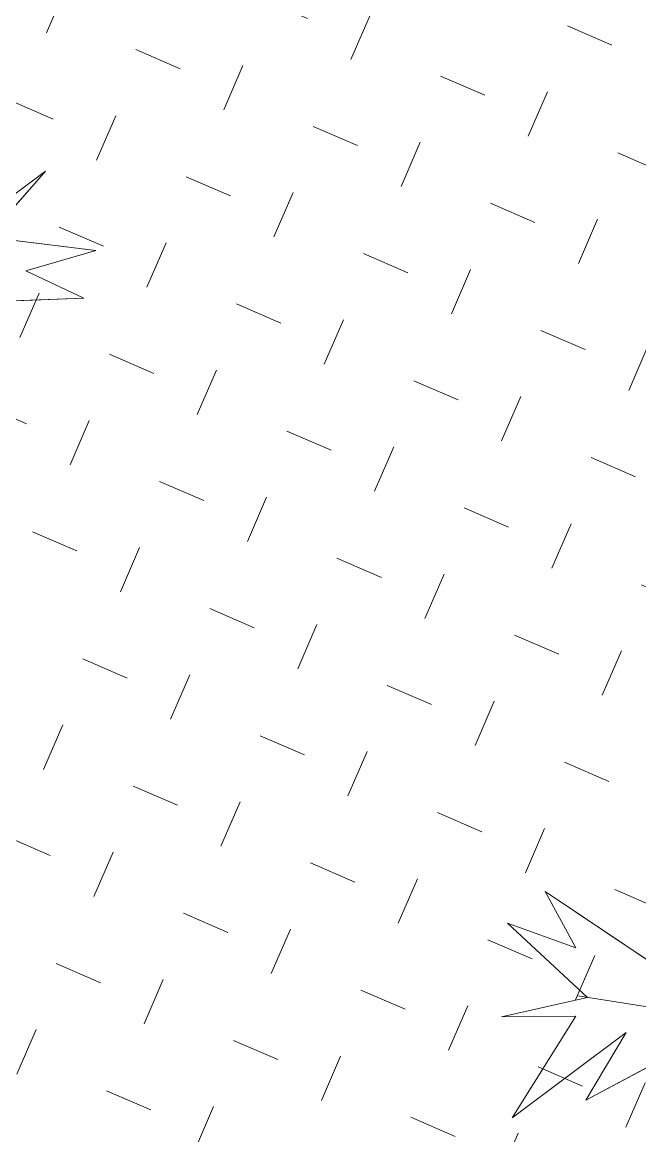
# Model space of a CAD drawing. Extents: x -2063571 to 559285, y 565862 to 1758715.
# Drawn here: x -2062798.0741 to -2062798.0339, y 566286.0753 to 566286.1478 of the extents above; entities that cross this region are included whole.
import ezdxf

# ---------------------------------------------------------------- set-up
doc = ezdxf.new("R2010")
doc.units = 0
doc.header["$MEASUREMENT"] = 0
for name, color, linetype, lineweight in [('CAY', 64, 'CONTINUOUS', 0), ('kichthuoc', 6, 'CONTINUOUS', 0), ('Lift', 1, 'CONTINUOUS', 0), ('Q-DUONG', 22, 'CONTINUOUS', 0)]:
    doc.layers.add(name, color=color, linetype=linetype, lineweight=lineweight)
pattern_1 = [(336.581345463, (-5630456.878, 1390305.53873), (0.328767986843, 0.130044649361), [0.125, -0.375]), (66.581345463, (-5630456.84548, 1390305.45654), (-0.130044649361, 0.328767986843), [0.125, -0.375])]

# ---------------------------------------------------------------- blocks, each defined once
blk = doc.blocks.new('cay CAU VUA')
at = {"layer": 'CAY'}
blk.add_line((-755.8692, 239.7561), (-754.4799, 236.9203), dxfattribs=at)
for points in [[(-758.144, 241.2053), (-758.6456, 241.8602), (-758.5816, 241.4971), (-758.9083, 241.7584), (-758.6114, 241.2063), (-759.1136, 241.2589), (-758.7079, 241.1262)], [(-754.8806, 237.2465), (-754.8598, 236.4218), (-754.6981, 236.7532), (-754.5874, 236.3498), (-754.5031, 236.971), (-754.1277, 236.6332), (-754.3779, 236.979), (-753.6895, 237.0171), (-754.4675, 237.2694), (-754.0166, 237.3034), (-754.4953, 237.545)]]:
    blk.add_lwpolyline(points, dxfattribs=at)
blk = doc.blocks.new('MB')
at = {"layer": 'Lift'}
h = blk.add_hatch(dxfattribs=at)
h.set_pattern_fill('CROSS', color=8, angle=336.5813, style=0)
h.set_pattern_definition([(336.581345463, (-5630456.878, 1390305.53873), (0.328767986843, 0.130044649361), [0.125, -0.375]), (66.581345463, (-5630456.84548, 1390305.45654), (-0.130044649361, 0.328767986843), [0.125, -0.375])])
h.paths.add_polyline_path([(336.9824, 626.3148, 0.414214), (335.9239, 628.6298), (327.3961, 631.8058, 0.414214), (325.081, 630.7473), (323.8944, 627.561, 0.414214), (324.953, 625.2459), (333.4807, 622.0699, 0.414214), (335.7958, 623.1285)])
h.paths.add_polyline_path([(328.9633, 627.4239), (330.9821, 626.672), (331.1139, 627.0258), (329.0951, 627.7777)], flags=24)
h = blk.add_hatch(dxfattribs=at)
h.set_pattern_fill('CROSS', color=8, angle=336.5813, style=0)
h.set_pattern_definition(pattern_1)
h.paths.add_polyline_path([(336.9824, 626.3148, 0.414214), (335.9239, 628.6298), (327.3961, 631.8058, 0.414214), (325.081, 630.7473), (323.8944, 627.561, 0.414214), (324.953, 625.2459), (333.4807, 622.0699, 0.414214), (335.7958, 623.1285)])
h.paths.add_polyline_path([(328.9633, 627.4239), (330.9821, 626.672), (331.1139, 627.0258), (329.0951, 627.7777)], flags=24)
h = blk.add_hatch(dxfattribs=at)
h.set_pattern_fill('CROSS', color=8, angle=336.5813, style=0)
h.set_pattern_definition(pattern_1)
h.paths.add_polyline_path([(336.9824, 626.3148, 0.414214), (335.9239, 628.6298), (327.3961, 631.8058, 0.414214), (325.081, 630.7473), (323.8944, 627.561, 0.414214), (324.953, 625.2459), (333.4807, 622.0699, 0.414214), (335.7958, 623.1285)])
h.paths.add_polyline_path([(328.9633, 627.4239), (330.9821, 626.672), (331.1139, 627.0258), (329.0951, 627.7777)], flags=24)
h = blk.add_hatch(dxfattribs=at)
h.set_pattern_fill('CROSS', color=8, angle=336.5813, style=0)
h.set_pattern_definition(pattern_1)
h.paths.add_polyline_path([(336.9824, 626.3148, 0.414214), (335.9239, 628.6298), (327.3961, 631.8058, 0.414214), (325.081, 630.7473), (323.8944, 627.561, 0.414214), (324.953, 625.2459), (333.4807, 622.0699, 0.414214), (335.7958, 623.1285)])
h.paths.add_polyline_path([(328.9633, 627.4239), (330.9821, 626.672), (331.1139, 627.0258), (329.0951, 627.7777)], flags=24)
h = blk.add_hatch(dxfattribs=at)
h.set_pattern_fill('CROSS', color=8, angle=336.5813, style=0)
h.set_pattern_definition(pattern_1)
h.paths.add_polyline_path([(336.9824, 626.3148, 0.414214), (335.9239, 628.6298), (327.3961, 631.8058, 0.414214), (325.081, 630.7473), (323.8944, 627.561, 0.414214), (324.953, 625.2459), (333.4807, 622.0699, 0.414214), (335.7958, 623.1285)])
h.paths.add_polyline_path([(328.9633, 627.4239), (330.9821, 626.672), (331.1139, 627.0258), (329.0951, 627.7777)], flags=24)
h = blk.add_hatch(dxfattribs=at)
h.set_pattern_fill('CROSS', color=8, angle=336.5813, style=0)
h.set_pattern_definition(pattern_1)
h.paths.add_polyline_path([(336.9824, 626.3148, 0.414214), (335.9239, 628.6298), (327.3961, 631.8058, 0.414214), (325.081, 630.7473), (323.8944, 627.561, 0.414214), (324.953, 625.2459), (333.4807, 622.0699, 0.414214), (335.7958, 623.1285)])
h.paths.add_polyline_path([(328.9633, 627.4239), (330.9821, 626.672), (331.1139, 627.0258), (329.0951, 627.7777)], flags=24)
h = blk.add_hatch(dxfattribs=at)
h.set_pattern_fill('CROSS', color=8, angle=336.5813, style=0)
h.set_pattern_definition(pattern_1)
h.paths.add_polyline_path([(336.9824, 626.3148, 0.414214), (335.9239, 628.6298), (327.3961, 631.8058, 0.414214), (325.081, 630.7473), (323.8944, 627.561, 0.414214), (324.953, 625.2459), (333.4807, 622.0699, 0.414214), (335.7958, 623.1285)])
h.paths.add_polyline_path([(328.9633, 627.4239), (330.9821, 626.672), (331.1139, 627.0258), (329.0951, 627.7777)], flags=24)
at = {"layer": 'CAY', "color": 8}
for p, q in [((330.9186, 626.1945, 0), (330.7645, 626.0798, 0)), ((330.9186, 626.1945, 0), (330.7645, 626.0798, 0)), ((330.9186, 626.1945, 0), (330.7645, 626.0798, 0)), ((330.9186, 626.1945, 0), (330.7645, 626.0798, 0)), ((330.9186, 626.1945, 0), (330.7645, 626.0798, 0)), ((330.7689, 626.0235, 0), (330.9186, 626.1945, 0)), ((330.7689, 626.0235, 0), (330.9186, 626.1945, 0)), ((330.7689, 626.0235, 0), (330.9186, 626.1945, 0)), ((330.7689, 626.0235, 0), (330.9186, 626.1945, 0)), ((330.7689, 626.0235, 0), (330.9186, 626.1945, 0)), ((331.0489, 625.9893, 0), (330.7689, 626.0235, 0)), ((331.0489, 625.9893, 0), (330.7689, 626.0235, 0)), ((331.0489, 625.9893, 0), (330.7689, 626.0235, 0)), ((331.0489, 625.9893, 0), (330.7689, 626.0235, 0)), ((331.0489, 625.9893, 0), (330.7689, 626.0235, 0)), ((330.8681, 625.9371, 0), (331.0489, 625.9893, 0)), ((330.8681, 625.9371, 0), (331.0489, 625.9893, 0)), ((330.8681, 625.9371, 0), (331.0489, 625.9893, 0)), ((330.8681, 625.9371, 0), (331.0489, 625.9893, 0)), ((330.8681, 625.9371, 0), (331.0489, 625.9893, 0)), ((331.0181, 625.8663, 0), (330.8681, 625.9371, 0)), ((331.0181, 625.8663, 0), (330.8681, 625.9371, 0)), ((331.0181, 625.8663, 0), (330.8681, 625.9371, 0)), ((331.0181, 625.8663, 0), (330.8681, 625.9371, 0)), ((331.0181, 625.8663, 0), (330.8681, 625.9371, 0)), ((330.6472, 625.852, 0), (331.0181, 625.8663, 0)), ((330.6472, 625.852, 0), (331.0181, 625.8663, 0)), ((330.6472, 625.852, 0), (331.0181, 625.8663, 0)), ((330.6472, 625.852, 0), (331.0181, 625.8663, 0)), ((330.6472, 625.852, 0), (331.0181, 625.8663, 0)), ((332.5196, 624.1254, 0), (332.2111, 624.3319, 0)), ((332.2111, 624.3319, 0), (332.2909, 624.1864, 0)), ((332.5196, 624.1254, 0), (332.2111, 624.3319, 0)), ((332.2111, 624.3319, 0), (332.2909, 624.1864, 0)), ((332.5196, 624.1254, 0), (332.2111, 624.3319, 0)), ((332.2111, 624.3319, 0), (332.2909, 624.1864, 0)), ((332.5196, 624.1254, 0), (332.2111, 624.3319, 0)), ((332.2111, 624.3319, 0), (332.2909, 624.1864, 0)), ((332.5196, 624.1254, 0), (332.2111, 624.3319, 0)), ((332.2111, 624.3319, 0), (332.2909, 624.1864, 0)), ((332.2909, 624.1864, 0), (332.1139, 624.2505, 0)), ((332.1139, 624.2505, 0), (332.3204, 624.0582, 0)), ((332.2909, 624.1864, 0), (332.1139, 624.2505, 0)), ((332.1139, 624.2505, 0), (332.3204, 624.0582, 0)), ((332.2909, 624.1864, 0), (332.1139, 624.2505, 0)), ((332.1139, 624.2505, 0), (332.3204, 624.0582, 0)), ((332.2909, 624.1864, 0), (332.1139, 624.2505, 0)), ((332.1139, 624.2505, 0), (332.3204, 624.0582, 0)), ((332.2909, 624.1864, 0), (332.1139, 624.2505, 0)), ((332.1139, 624.2505, 0), (332.3204, 624.0582, 0)), ((332.3204, 624.0582, 0), (332.0987, 624.0079, 0)), ((332.3204, 624.0582, 0), (332.0987, 624.0079, 0)), ((332.3204, 624.0582, 0), (332.0987, 624.0079, 0)), ((332.3204, 624.0582, 0), (332.0987, 624.0079, 0)), ((332.3204, 624.0582, 0), (332.0987, 624.0079, 0)), ((333.6987, 623.8373, 0), (332.2957, 624.0628, 0)), ((333.6987, 623.8373, 0), (332.2957, 624.0628, 0)), ((333.6987, 623.8373, 0), (332.2957, 624.0628, 0)), ((333.6987, 623.8373, 0), (332.2957, 624.0628, 0)), ((333.6987, 623.8373, 0), (332.2957, 624.0628, 0)), ((332.0987, 624.0079, 0), (332.2908, 624.0101, 0)), ((332.0987, 624.0079, 0), (332.2908, 624.0101, 0)), ((332.0987, 624.0079, 0), (332.2908, 624.0101, 0)), ((332.0987, 624.0079, 0), (332.2908, 624.0101, 0)), ((332.0987, 624.0079, 0), (332.2908, 624.0101, 0)), ((332.2908, 624.0101, 0), (332.1261, 623.7472, 0)), ((332.2908, 624.0101, 0), (332.1261, 623.7472, 0)), ((332.2908, 624.0101, 0), (332.1261, 623.7472, 0)), ((332.2908, 624.0101, 0), (332.1261, 623.7472, 0)), ((332.2908, 624.0101, 0), (332.1261, 623.7472, 0)), ((332.1261, 623.7472, 0), (332.4208, 623.9677, 0)), ((332.1261, 623.7472, 0), (332.4208, 623.9677, 0)), ((332.1261, 623.7472, 0), (332.4208, 623.9677, 0)), ((332.1261, 623.7472, 0), (332.4208, 623.9677, 0)), ((332.1261, 623.7472, 0), (332.4208, 623.9677, 0)), ((332.4208, 623.9677, 0), (332.3163, 623.7931, 0)), ((332.4208, 623.9677, 0), (332.3163, 623.7931, 0)), ((332.4208, 623.9677, 0), (332.3163, 623.7931, 0)), ((332.4208, 623.9677, 0), (332.3163, 623.7931, 0)), ((332.4208, 623.9677, 0), (332.3163, 623.7931, 0)), ((332.3163, 623.7931, 0), (332.5293, 623.9063, 0)), ((332.3163, 623.7931, 0), (332.5293, 623.9063, 0)), ((332.3163, 623.7931, 0), (332.5293, 623.9063, 0)), ((332.3163, 623.7931, 0), (332.5293, 623.9063, 0)), ((332.3163, 623.7931, 0), (332.5293, 623.9063, 0))]:
    blk.add_line(p, q, dxfattribs=at)
at = {"layer": 'kichthuoc', "color": 8, "xscale": 0.4500000001162396, "yscale": 0.4500000001162396, "zscale": 0.4500000001162396, "rotation": 234.7664135530048}
for p in [(45.1672, 409.8056, 0), (45.1672, 409.8056, 0), (49.342, 408.2508, 0), (49.342, 408.2508, 0)]:
    blk.add_blockref('cay CAU VUA', p, dxfattribs=at)

msp = doc.modelspace()

# ---------------------------------------------------------------- block references
at = {"layer": 'Q-DUONG', "xscale": 0.02520000000004075, "yscale": 0.02520000000004075, "zscale": 0.02520000000004075}
msp.add_blockref('MB', (-2062806.411749, 566270.358022), dxfattribs=at)

doc.saveas('drawing.dxf')
